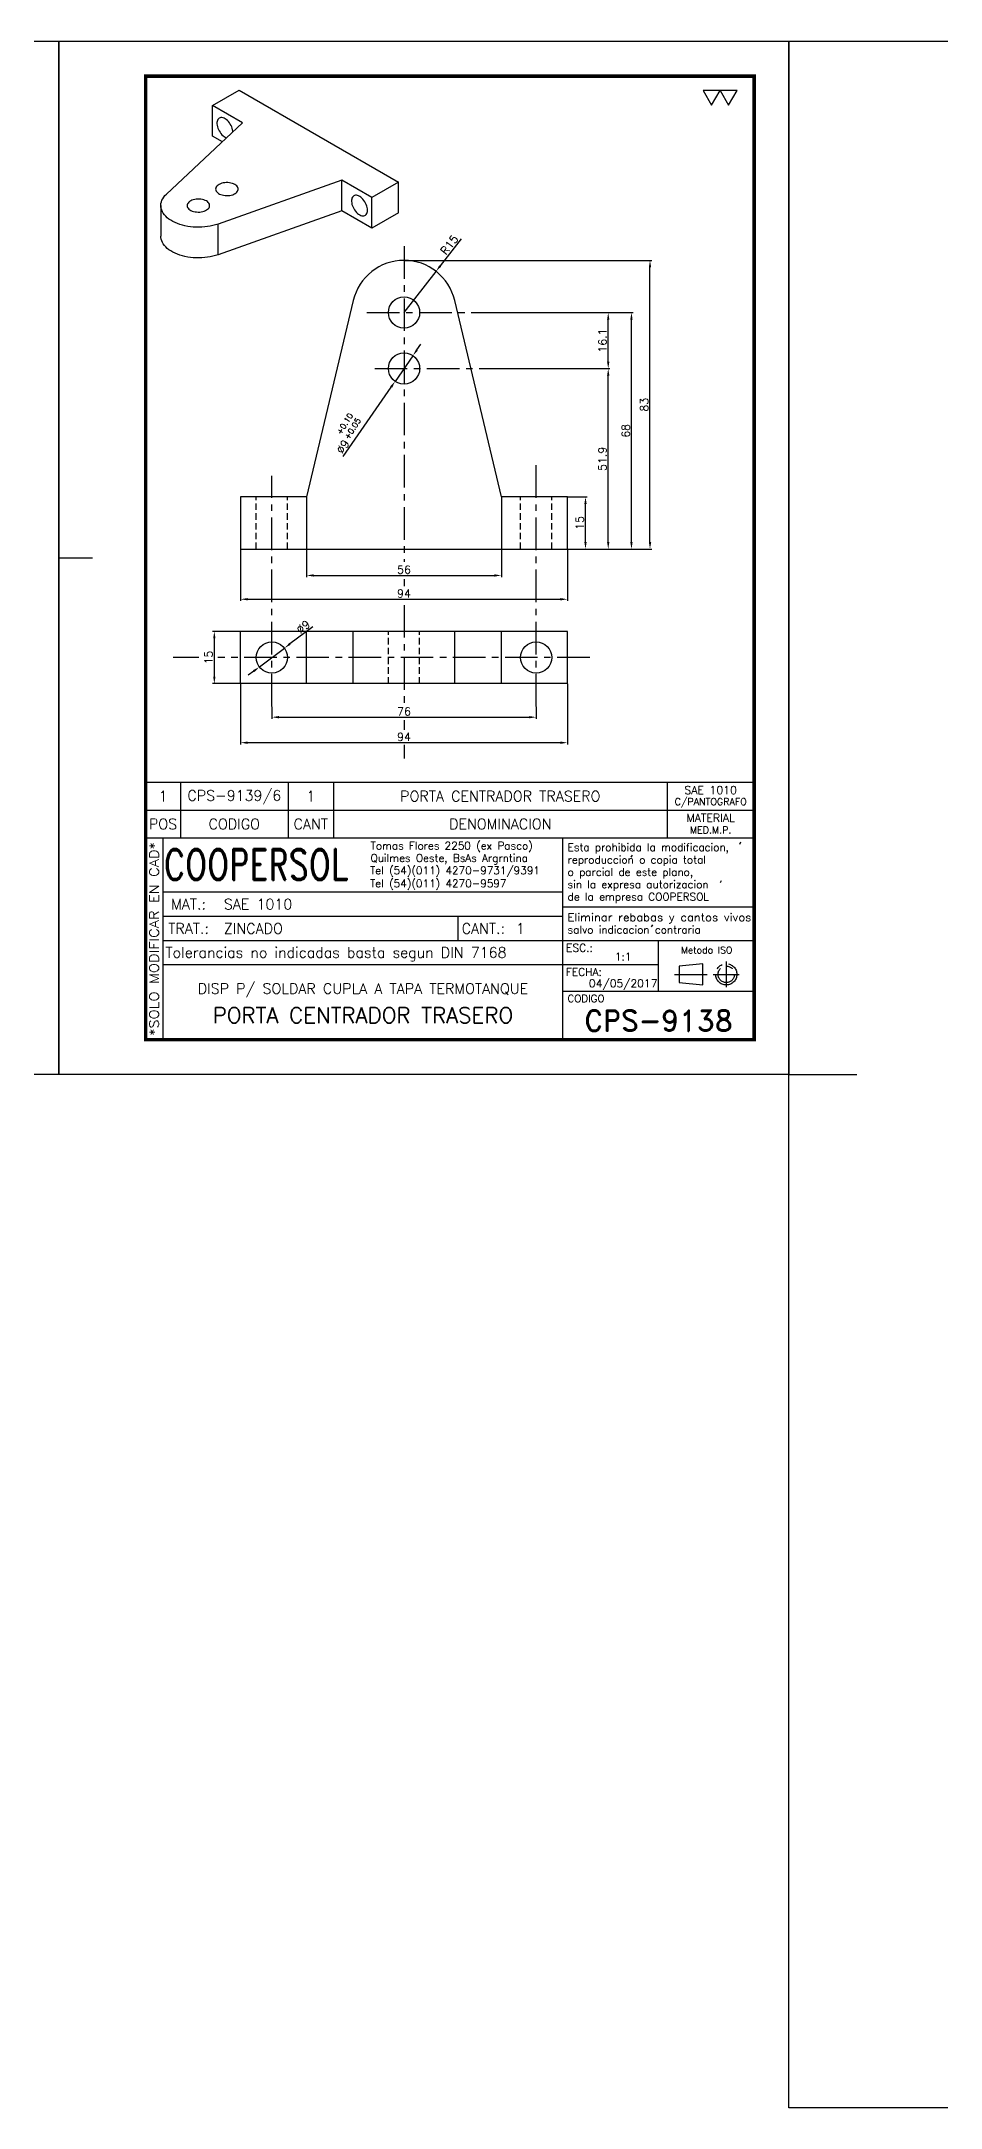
# Model space of a CAD drawing. Extents: x -13768 to 18086, y -10615 to 1188.
# Drawn here: x 3355 to 3614, y 594 to 1188 of the extents above; entities that cross this region are included whole.
import ezdxf
from ezdxf.enums import TextEntityAlignment as Align

# ---------------------------------------------------------------- set-up
doc = ezdxf.new("R2010")
doc.units = 0
doc.header["$LTSCALE"] = 7.5
doc.header["$MEASUREMENT"] = 0
doc.linetypes.add('CENTER', pattern=[2, 1.25, -0.25, 0.25, -0.25])
doc.linetypes.add('HIDDEN', pattern=[0.375, 0.25, -0.125])
doc.layers.get('0').update_dxf_attribs({"linetype": 'CONTINUOUS'})
doc.layers.get('DEFPOINTS').update_dxf_attribs({"linetype": 'CONTINUOUS'})
for name, color, linetype in [('0-CO', 3, 'CONTINUOUS'), ('1', 1, 'CENTER'), ('CL', 1, 'CENTER'), ('CO', 3, 'CONTINUOUS'), ('FI', 1, 'CONTINUOUS'), ('OC', 1, 'HIDDEN')]:
    doc.layers.add(name, color=color, linetype=linetype)
doc.styles.add('ROMAND', font='ROMAND')
doc.styles.add('ROMANS', font='ROMANS.SHX')
doc.dimstyles.new('1', dxfattribs={"dimtxt": 2.3, "dimasz": 2, "dimexe": 0.5, "dimexo": 0.0625, "dimgap": 0.5, "dimtad": 1, "dimdec": 4, "dimdsep": 46, "dimtxsty": 'ROMANS', "dimcen": -2, "dimclrt": 7, "dimadec": 0, "dimazin": 0, "dimtfac": 0.869565, "dimtdec": 4, "dimtmove": 0, "dimatfit": 3, "dimfxl": 1, "dimtolj": 1, "dimarcsym": 0})

# ---------------------------------------------------------------- blocks, each defined once
blk = doc.blocks.new('A4G')
blk.add_line((0, 148.5), (9.75, 148.5))
blk.add_lwpolyline([(0, 297), (210, 297), (210, 0), (0, 0)], close=True)
at = {"const_width": 1}
blk.add_lwpolyline([(25, 287), (200, 287), (200, 10), (25, 10)], close=True, dxfattribs=at)
blk = doc.blocks.new('LISPIE')
blk.add_line((0, 0), (0, 8))
at = {"layer": 'FI', "color": 7}
for p, q in [((0, 8), (175, 8)), ((10, 8), (10, 0)), ((41, 8), (41, 0)), ((54, 8), (54, 0)), ((150, 8), (150, 0))]:
    blk.add_line(p, q, dxfattribs=at)
at = {"style": 'ROMANS'}
for tag, height, p in [('MATERIAL', 2.3, (162.5, 5.75)), ('POS', 3, (5, 4)), ('CODIGO', 3, (25.5, 4)), ('CANT', 3, (47.5, 4)), ('DENOMINACION', 3, (102, 4)), ('MED.M.P.', 2, (162.5, 2.25))]:
    blk.add_attdef(tag, text='', height=height, dxfattribs=at).set_placement(p, align=Align.MIDDLE)
blk = doc.blocks.new('*D89')
at = {"layer": 'CO', "color": 0, "lineweight": -2}
for p, q in [((3506.37, 1057.03), (3512, 1057.03)), ((3511.5, 1044.03), (3511.5, 1055.03)), ((3506.37, 1042.03), (3512, 1042.03))]:
    blk.add_line(p, q, dxfattribs=at)
at = {"layer": 'CO', "color": 0}
for points in [[(3511.17, 1055.03), (3511.83, 1055.03), (3511.5, 1057.03)], [(3511.17, 1044.03), (3511.83, 1044.03), (3511.5, 1042.03)]]:
    blk.add_solid(points, dxfattribs=at)
at = {"layer": 'DEFPOINTS', "color": 0}
for p in [(3506.31, 1057.03), (3511.5, 1057.03), (3506.31, 1042.03)]:
    blk.add_point(p, dxfattribs=at)
at = {"layer": 'CO', "color": 7, "insert": (3509.85, 1049.53), "char_height": 2.3, "attachment_point": 5, "rotation": 90, "style": 'ROMANS'}
blk.add_mtext('\\A1;15', dxfattribs=at)
blk = doc.blocks.new('*D90')
at = {"layer": 'CO', "color": 0, "lineweight": -2}
for p, q in [((3485.83, 1093.93), (3518.54, 1093.93)), ((3518.04, 1044.03), (3518.04, 1091.93)), ((3506.44, 1042.03), (3518.54, 1042.03))]:
    blk.add_line(p, q, dxfattribs=at)
at = {"layer": 'CO', "color": 0}
for points in [[(3517.7, 1091.93), (3518.37, 1091.93), (3518.04, 1093.93)], [(3517.7, 1044.03), (3518.37, 1044.03), (3518.04, 1042.03)]]:
    blk.add_solid(points, dxfattribs=at)
at = {"layer": 'DEFPOINTS', "color": 0}
for p in [(3485.76, 1093.93), (3518.04, 1093.93), (3506.37, 1042.03)]:
    blk.add_point(p, dxfattribs=at)
at = {"layer": 'CO', "color": 7, "insert": (3516.39, 1067.98), "char_height": 2.3, "attachment_point": 5, "rotation": 90, "style": 'ROMANS'}
blk.add_mtext('\\A1;51.9', dxfattribs=at)
blk = doc.blocks.new('*D91')
at = {"layer": 'CO', "color": 0, "lineweight": -2}
for p, q in [((3485.7, 1110.03), (3518.54, 1110.03)), ((3518.04, 1095.93), (3518.04, 1108.03)), ((3485.83, 1093.93), (3518.54, 1093.93))]:
    blk.add_line(p, q, dxfattribs=at)
at = {"layer": 'CO', "color": 0}
for points in [[(3517.7, 1108.03), (3518.37, 1108.03), (3518.04, 1110.03)], [(3517.7, 1095.93), (3518.37, 1095.93), (3518.04, 1093.93)]]:
    blk.add_solid(points, dxfattribs=at)
at = {"layer": 'DEFPOINTS', "color": 0}
for p in [(3485.64, 1110.03), (3518.04, 1110.03), (3485.76, 1093.93)]:
    blk.add_point(p, dxfattribs=at)
at = {"layer": 'CO', "color": 7, "insert": (3516.39, 1101.98), "char_height": 2.3, "attachment_point": 5, "rotation": 90, "style": 'ROMANS'}
blk.add_mtext('\\A1;16.1', dxfattribs=at)
blk = doc.blocks.new('*D92')
at = {"layer": 'CO', "color": 0, "lineweight": -2}
for p, q in [((3485.7, 1110.03), (3525.22, 1110.03)), ((3524.72, 1044.03), (3524.72, 1108.03)), ((3506.5, 1042.03), (3525.22, 1042.03))]:
    blk.add_line(p, q, dxfattribs=at)
at = {"layer": 'CO', "color": 0}
for points in [[(3524.39, 1108.03), (3525.05, 1108.03), (3524.72, 1110.03)], [(3524.39, 1044.03), (3525.05, 1044.03), (3524.72, 1042.03)]]:
    blk.add_solid(points, dxfattribs=at)
at = {"layer": 'DEFPOINTS', "color": 0}
for p in [(3485.64, 1110.03), (3524.72, 1110.03), (3506.44, 1042.03)]:
    blk.add_point(p, dxfattribs=at)
at = {"layer": 'CO', "color": 7, "insert": (3523.07, 1076.03), "char_height": 2.3, "attachment_point": 5, "rotation": 90, "style": 'ROMANS'}
blk.add_mtext('\\A1;68', dxfattribs=at)
blk = doc.blocks.new('*D93')
at = {"layer": 'CO', "color": 0, "lineweight": -2}
for p, q in [((3475.77, 1131.2), (3469.74, 1123.46)), ((3459.31, 1110.03), (3468.52, 1121.88))]:
    blk.add_line(p, q, dxfattribs=at)
at = {"layer": 'CO', "color": 0}
blk.add_solid([(3469.48, 1123.66), (3470.01, 1123.25), (3468.52, 1121.88)], dxfattribs=at)
at = {"layer": 'DEFPOINTS', "color": 0}
for p in [(3468.52, 1121.88), (3459.31, 1110.03)]:
    blk.add_point(p, dxfattribs=at)
at = {"layer": 'CO', "color": 7, "insert": (3472.34, 1129.49), "char_height": 2.3, "attachment_point": 5, "rotation": 52.14257, "style": 'ROMANS'}
blk.add_mtext('\\A1;R15', dxfattribs=at)
blk = doc.blocks.new('*D94')
at = {"layer": 'CO', "color": 0, "lineweight": -2}
for p, q in [((3421.31, 996.69), (3421.31, 993.22)), ((3423.31, 993.72), (3495.31, 993.72)), ((3497.31, 996.69), (3497.31, 993.22))]:
    blk.add_line(p, q, dxfattribs=at)
at = {"layer": 'CO', "color": 0}
for points in [[(3423.31, 994.05), (3423.31, 993.38), (3421.31, 993.72)], [(3495.31, 994.05), (3495.31, 993.38), (3497.31, 993.72)]]:
    blk.add_solid(points, dxfattribs=at)
at = {"layer": 'DEFPOINTS', "color": 0}
for p in [(3421.31, 996.76), (3497.31, 996.76), (3497.31, 993.72)]:
    blk.add_point(p, dxfattribs=at)
at = {"layer": 'CO', "color": 7, "insert": (3459.31, 995.37), "char_height": 2.3, "attachment_point": 5, "style": 'ROMANS'}
blk.add_mtext('\\A1;76', dxfattribs=at)
blk = doc.blocks.new('*D95')
at = {"layer": 'CO', "color": 0, "lineweight": -2}
for p, q in [((3412.31, 1003.31), (3412.31, 985.89)), ((3506.31, 1003.31), (3506.31, 985.89)), ((3504.31, 986.39), (3414.31, 986.39))]:
    blk.add_line(p, q, dxfattribs=at)
at = {"layer": 'CO', "color": 0}
for points in [[(3414.31, 986.72), (3414.31, 986.05), (3412.31, 986.39)], [(3504.31, 986.72), (3504.31, 986.05), (3506.31, 986.39)]]:
    blk.add_solid(points, dxfattribs=at)
at = {"layer": 'DEFPOINTS', "color": 0}
for p in [(3412.31, 1003.37), (3506.31, 1003.37), (3412.31, 986.39)]:
    blk.add_point(p, dxfattribs=at)
at = {"layer": 'CO', "color": 7, "insert": (3459.31, 988.04), "char_height": 2.3, "attachment_point": 5, "style": 'ROMANS'}
blk.add_mtext('\\A1;94', dxfattribs=at)
blk = doc.blocks.new('*D96')
at = {"layer": 'CO', "color": 0, "lineweight": -2}
for p, q in [((3412.25, 1018.37), (3404.26, 1018.37)), ((3404.76, 1005.37), (3404.76, 1016.37)), ((3412.25, 1003.37), (3404.26, 1003.37))]:
    blk.add_line(p, q, dxfattribs=at)
at = {"layer": 'CO', "color": 0}
for points in [[(3404.43, 1016.37), (3405.1, 1016.37), (3404.76, 1018.37)], [(3404.43, 1005.37), (3405.1, 1005.37), (3404.76, 1003.37)]]:
    blk.add_solid(points, dxfattribs=at)
at = {"layer": 'DEFPOINTS', "color": 0}
for p in [(3404.76, 1018.37), (3412.31, 1018.37), (3412.31, 1003.37)]:
    blk.add_point(p, dxfattribs=at)
at = {"layer": 'CO', "color": 7, "insert": (3403.11, 1010.87), "char_height": 2.3, "attachment_point": 5, "rotation": 90, "style": 'ROMANS'}
blk.add_mtext('\\A1;15', dxfattribs=at)
blk = doc.blocks.new('*D97')
at = {"layer": 'CO', "color": 0, "lineweight": -2}
for p, q in [((3433.11, 1019.72), (3426.51, 1014.77)), ((3417.71, 1008.17), (3424.91, 1013.57)), ((3416.11, 1006.97), (3414.51, 1005.77))]:
    blk.add_line(p, q, dxfattribs=at)
at = {"layer": 'CO', "color": 0}
for points in [[(3426.31, 1015.04), (3426.71, 1014.51), (3424.91, 1013.57)], [(3415.91, 1007.24), (3416.31, 1006.71), (3417.71, 1008.17)]]:
    blk.add_solid(points, dxfattribs=at)
at = {"layer": 'DEFPOINTS', "color": 0}
for p in [(3424.91, 1013.57), (3417.71, 1008.17)]:
    blk.add_point(p, dxfattribs=at)
at = {"layer": 'CO', "color": 7, "insert": (3430.32, 1019.69), "char_height": 2.3, "attachment_point": 5, "rotation": 36.8699, "style": 'ROMANS'}
blk.add_mtext('\\A1;∅9', dxfattribs=at)
blk = doc.blocks.new('*D98')
at = {"layer": 'CO', "color": 0, "lineweight": -2}
for p, q in [((3431.31, 1056.97), (3431.31, 1033.96)), ((3487.31, 1056.97), (3487.31, 1033.96)), ((3433.31, 1034.46), (3485.31, 1034.46))]:
    blk.add_line(p, q, dxfattribs=at)
at = {"layer": 'CO', "color": 0}
for points in [[(3433.31, 1034.79), (3433.31, 1034.12), (3431.31, 1034.46)], [(3485.31, 1034.79), (3485.31, 1034.12), (3487.31, 1034.46)]]:
    blk.add_solid(points, dxfattribs=at)
at = {"layer": 'DEFPOINTS', "color": 0}
for p in [(3431.31, 1057.03), (3487.31, 1057.03), (3487.31, 1034.46)]:
    blk.add_point(p, dxfattribs=at)
at = {"layer": 'CO', "color": 7, "insert": (3459.31, 1036.11), "char_height": 2.3, "attachment_point": 5, "style": 'ROMANS'}
blk.add_mtext('\\A1;56', dxfattribs=at)
blk = doc.blocks.new('*D99')
at = {"layer": 'CO', "color": 0, "lineweight": -2}
for p, q in [((3412.31, 1041.97), (3412.31, 1027.12)), ((3506.31, 1041.97), (3506.31, 1027.12)), ((3414.31, 1027.62), (3504.31, 1027.62))]:
    blk.add_line(p, q, dxfattribs=at)
at = {"layer": 'CO', "color": 0}
for points in [[(3414.31, 1027.96), (3414.31, 1027.29), (3412.31, 1027.62)], [(3504.31, 1027.96), (3504.31, 1027.29), (3506.31, 1027.62)]]:
    blk.add_solid(points, dxfattribs=at)
at = {"layer": 'DEFPOINTS', "color": 0}
for p in [(3412.31, 1042.03), (3506.31, 1042.03), (3506.31, 1027.62)]:
    blk.add_point(p, dxfattribs=at)
at = {"layer": 'CO', "color": 7, "insert": (3459.31, 1029.27), "char_height": 2.3, "attachment_point": 5, "style": 'ROMANS'}
blk.add_mtext('\\A1;94', dxfattribs=at)
blk = doc.blocks.new('*D100')
at = {"layer": 'CO', "color": 0, "lineweight": -2}
for p, q in [((3459.37, 1125.03), (3530.55, 1125.03)), ((3530.05, 1044.03), (3530.05, 1123.03)), ((3506.37, 1042.03), (3530.55, 1042.03))]:
    blk.add_line(p, q, dxfattribs=at)
at = {"layer": 'CO', "color": 0}
for points in [[(3529.72, 1123.03), (3530.39, 1123.03), (3530.05, 1125.03)], [(3529.72, 1044.03), (3530.39, 1044.03), (3530.05, 1042.03)]]:
    blk.add_solid(points, dxfattribs=at)
at = {"layer": 'DEFPOINTS', "color": 0}
for p in [(3459.31, 1125.03), (3530.05, 1125.03), (3506.31, 1042.03)]:
    blk.add_point(p, dxfattribs=at)
at = {"layer": 'CO', "color": 7, "insert": (3528.4, 1083.53), "char_height": 2.3, "attachment_point": 5, "rotation": 90, "style": 'ROMANS'}
blk.add_mtext('\\A1;83', dxfattribs=at)
blk = doc.blocks.new('*D115')
at = {"layer": 'CO', "color": 0, "lineweight": -2}
for p, q in [((3463.02, 1099.27), (3464.16, 1100.92)), ((3461.88, 1097.63), (3456.74, 1090.24)), ((3441.78, 1068.68), (3455.6, 1088.59))]:
    blk.add_line(p, q, dxfattribs=at)
at = {"layer": 'CO', "color": 0}
for points in [[(3462.74, 1099.46), (3463.29, 1099.08), (3461.88, 1097.63)], [(3455.33, 1088.78), (3455.88, 1088.4), (3456.74, 1090.24)]]:
    blk.add_solid(points, dxfattribs=at)
at = {"layer": 'DEFPOINTS', "color": 0}
for p in [(3461.88, 1097.63), (3456.74, 1090.24)]:
    blk.add_point(p, dxfattribs=at)
at = {"layer": 'CO', "color": 7, "insert": (3441.71, 1071.47), "char_height": 2.3, "attachment_point": 5, "rotation": 55.23791, "style": 'ROMANS'}
blk.add_mtext('\\A1;∅9', dxfattribs=at)
blk = doc.blocks.new('TOL')
at = {"layer": '0-CO', "style": 'ROMANS'}
for tag, p in [('TOLSUP', (2.34, 3.94)), ('TOLINF', (2.34, 1.29))]:
    blk.add_attdef(tag, p, '', height=1.64, dxfattribs=at)
blk = doc.blocks.new('COOPERSOLROT-02')
for p, q in [((0, 58), (175, 58)), ((0, 0), (0, 58)), ((5, 0), (5, 58)), ((120, 0), (120, 58)), ((175, 0), (175, 58)), ((5, 42.5), (120, 42.5)), ((120, 38.19), (175, 38.19)), ((5, 35.5), (120, 35.5)), ((89.89, 28.5), (89.89, 35.5)), ((5, 28.5), (175, 28.5)), ((147.5, 14), (147.5, 28.5)), ((147.5, 21.5), (5, 21.5)), ((120, 14), (175, 14)), ((0, 0), (175, 0))]:
    blk.add_line(p, q)
at = {"color": 1, "linetype": 'CENTER'}
blk.add_line((166.98, 22.51), (166.98, 15.06), dxfattribs=at)
for points in [[(152.09, 18.79), (161.93, 18.79)], [(163.26, 18.79), (170.71, 18.79)]]:
    blk.add_lwpolyline(points, dxfattribs=at)
at = {"layer": '1'}
for points in [[(170.85, 56.26), (171.21, 56.85)], [(139.66, 52.43), (140.02, 53.02)], [(165.28, 45.22), (165.64, 45.81)], [(145.46, 32.42), (145.82, 33.01)]]:
    blk.add_lwpolyline(points, dxfattribs=at)
blk.add_lwpolyline([(160.25, 18.79), (160.25, 21.83), (153.47, 21.16), (153.47, 16.41), (160.25, 15.74)], close=True, dxfattribs=at)
for radius in [3.05, 2.37]:
    blk.add_circle((166.98, 18.79), radius, dxfattribs=at)
at = {"style": 'ROMANS', "width": 0.996387}
blk.add_text('*SOLO MODIFICAR EN CAD*', height=2.7, rotation=90, dxfattribs=at).set_placement((3.77, 1.09), (3.77, 56.81), align=Align.FIT)
at = {"style": 'ROMAND', "width": 0.75}
blk.add_text('COOPERSOL', height=9, dxfattribs=at).set_placement((5.26, 45.85))
at = {"style": 'ROMANS'}
for s, p in [('MAT.:', (7.32, 37.47)), ('TRAT.:', (6.5, 30.47)), ('CANT.:', (90.89, 30.47)), ('Tolerancias no indicadas basta segun DIN 7168', (5.7, 23.56))]:
    blk.add_text(s, height=3, dxfattribs=at).set_placement(p)
for tag, height, style, p in [('CONJUNTO', 2.3, 'ROMANS', (62.5, 17.5)), ('SUBCONJUNTO', 3, 'ROMANS', (62.5, 11.5)), ('DENOMINACION', 4.5, 'ROMANS', (62.5, 4.75)), ('COD-PLA', 6, 'ROMAND', (147.5, 5.5))]:
    blk.add_attdef(tag, text='', height=height, dxfattribs=dict(style=style)).set_placement(p, align=Align.MIDDLE)
at = {"layer": '1', "style": 'ROMANS'}
for s, height, p in [('Tomas Flores 2250 (ex Pasco)', 2.2, (64.69, 54.68)), ('Esta prohibida la modificacion,', 2.2, (121.36, 54.23)), ('Tel (54)(011) 4270-9731/9391', 2.2, (64.55, 47.56)), ('Quilmes Oeste, BsAs Argrntina', 2.2, (64.69, 51.12)), ('o parcial de este plano,', 2.2, (121.36, 47.11)), ('reproduccion o copia total', 2.2, (121.36, 50.67)), ('Tel (54)(011) 4270-9597', 2.2, (64.55, 43.83)), ('sin la expresa autorizacion ', 2.2, (121.36, 43.55)), ('de la empresa COOPERSOL', 2.2, (121.36, 39.99)), ('salvo indicacion contraria', 2.2, (121.36, 30.54)), ('ESC.:', 2.25, (120.89, 25.29)), ('FECHA:', 2.25, (120.81, 18.36)), ('CODIGO', 2.16, (121.33, 10.78))]:
    blk.add_text(s, height=height, dxfattribs=at).set_placement(p)
at = {"layer": '1', "style": 'ROMANS', "width": 0.96139}
blk.add_text('Eliminar rebabas y cantos vivos', height=2.2, dxfattribs=at).set_placement((121.34, 34.1), (174.21, 34.1), align=Align.FIT)
at = {"layer": '1', "style": 'ROMANS'}
blk.add_text('Metodo ISO', height=1.948, dxfattribs=at).set_placement((161.34, 25.77), align=Align.MIDDLE)
for tag, p in [('MAT', (22.51, 37.47)), ('TRAT', (22.51, 30.47)), ('CANT', (106.49, 30.47))]:
    blk.add_attdef(tag, p, '', height=3, dxfattribs=at)
for tag, p in [('ESC', (137.33, 22.73)), ('FECHA', (137.33, 15.06))]:
    blk.add_attdef(tag, text='', height=2.25, dxfattribs=at).set_placement(p, align=Align.CENTER)

msp = doc.modelspace()

# ---------------------------------------------------------------- linework, layer by layer
for p, q in [((3444.71612, 1113.49931), (3431.31044, 1057.03438)), ((3487.31044, 1057.03438), (3473.90476, 1113.49931)), ((3412.31044, 1057.03438), (3412.31044, 1042.03438)), ((3431.31044, 1057.03438), (3412.31044, 1057.03438)), ((3506.31044, 1057.03438), (3487.31044, 1057.03438)), ((3506.31044, 1042.03438), (3506.31044, 1057.03438)), ((3412.31044, 1042.03438), (3506.31044, 1042.03438)), ((3412.31044, 1003.37345), (3412.31044, 1018.37345)), ((3506.31044, 1018.37345), (3412.31044, 1018.37345)), ((3431.31044, 1003.37345), (3431.31044, 1018.37345)), ((3487.31044, 1003.37345), (3487.31044, 1018.37345)), ((3506.31044, 1003.37345), (3506.31044, 1018.37345)), ((3506.31044, 1003.37345), (3412.31044, 1003.37345))]:
    msp.add_line(p, q)
for centre in [(3459.31044, 1110.03438), (3459.31044, 1093.93438), (3421.31044, 1010.87345), (3497.31044, 1010.87345)]:
    msp.add_circle(centre, 4.5)
msp.add_arc((3459.31044, 1110.03438), 15, 13.35566183, 166.64433817)
at = {"layer": 'CL'}
for p, q in [((3459.31044, 1129.11522), (3459.31044, 1038.33906)), ((3448.6443, 1110.03438), (3485.64134, 1110.03438)), ((3450.88713, 1093.93438), (3485.76258, 1093.93438)), ((3497.31044, 996.7566), (3497.31044, 1066.61488)), ((3421.31044, 996.7566), (3421.31044, 1063.10029)), ((3459.31044, 1033.41478), (3459.31044, 1031.41846)), ((3459.31044, 1025.96183), (3459.31044, 997.62839)), ((3400.34206, 1010.87345), (3392.96618, 1010.87345)), ((3512.73338, 1010.87345), (3405.73711, 1010.87345)), ((3459.31044, 992.83499), (3459.31044, 990.04737)), ((3459.31044, 985.76798), (3459.31044, 981.85917))]:
    msp.add_line(p, q, dxfattribs=at)
at = {"layer": 'CO'}
for points in [[(3547.74912, 1169.60654), (3550.19327, 1173.83994), (3545.30497, 1173.83994)], [(3552.63743, 1169.60654), (3555.08158, 1173.83994), (3550.19327, 1173.83994)]]:
    msp.add_lwpolyline(points, close=True, dxfattribs=at)
at = {"layer": 'FI'}
for p, q in [((3404.24431, 1169.59125), (3411.88107, 1173.99986)), ((3411.88107, 1173.99986), (3457.70159, 1147.54823)), ((3390.97711, 1144.05938), (3412.8993, 1164.59483)), ((3412.8993, 1164.59483), (3404.24431, 1169.59125)), ((3404.24431, 1160.77261), (3404.24431, 1169.59125)), ((3407.07469, 1159.13867), (3404.24431, 1160.77261)), ((3441.40985, 1148.13605), (3405.83754, 1135.48064)), ((3450.06483, 1143.13963), (3441.40985, 1148.13605)), ((3441.40985, 1139.31741), (3441.40985, 1148.13605)), ((3457.70159, 1147.54823), (3450.06483, 1143.13963)), ((3457.70159, 1138.72959), (3457.70159, 1147.54823)), ((3389.37138, 1140.78837), (3389.37138, 1131.96973)), ((3450.06483, 1134.32099), (3450.06483, 1143.13963)), ((3441.40985, 1139.31741), (3405.83754, 1126.662)), ((3405.83754, 1126.662), (3405.83754, 1135.48064)), ((3450.06483, 1134.32099), (3441.40985, 1139.31741)), ((3457.70159, 1138.72959), (3450.06483, 1134.32099)), ((3444.71612, 1003.37345), (3444.71612, 1018.37345)), ((3473.90476, 1003.37345), (3473.90476, 1018.37345))]:
    msp.add_line(p, q, dxfattribs=at)
at = {"layer": 'FI', "flags": 128}
for points in [[(3410.09479, 1161.96773), (3410.07686, 1162.18307), (3410.01041, 1162.58246), (3409.90109, 1162.99241), (3409.75103, 1163.40492), (3409.56316, 1163.81198), (3409.34113, 1164.20566), (3409.08926, 1164.5783), (3408.81245, 1164.92264), (3408.5161, 1165.23199), (3408.20597, 1165.50032), (3407.88809, 1165.72241), (3407.56866, 1165.89393), (3407.25388, 1166.01155), (3406.9499, 1166.07298), (3406.66262, 1166.07702), (3406.39764, 1166.0236), (3406.16011, 1165.91375), (3405.95465, 1165.74961), (3405.78528, 1165.53438), (3405.65527, 1165.27225), (3405.56717, 1164.96831), (3405.52269, 1164.62849), (3405.52269, 1164.2594), (3405.56717, 1163.86821), (3405.65527, 1163.46256), (3405.78528, 1163.05032), (3405.95465, 1162.63953), (3406.16011, 1162.23819), (3406.39764, 1161.85409), (3406.66262, 1161.49472), (3406.9499, 1161.16708), (3407.25388, 1160.87754), (3407.56866, 1160.63173), (3407.88809, 1160.43445), (3408.20597, 1160.28952), (3408.27652, 1160.26448)], [(3410.65919, 1146.84286), (3410.31804, 1147.01405), (3409.93894, 1147.15618), (3409.52927, 1147.26646), (3409.097, 1147.34275), (3408.65055, 1147.38357), (3408.19859, 1147.38812), (3407.74994, 1147.35632), (3407.31332, 1147.28879), (3406.89723, 1147.18683), (3406.50977, 1147.05243), (3406.15849, 1146.88821), (3405.85021, 1146.69736), (3405.59094, 1146.48361), (3405.38573, 1146.2511), (3405.23856, 1146.00437), (3405.15231, 1145.74822), (3405.12865, 1145.48763), (3405.16805, 1145.22768), (3405.26973, 1144.97342), (3405.43172, 1144.72981), (3405.65087, 1144.50158), (3405.9229, 1144.29318), (3406.24253, 1144.10866), (3406.60353, 1143.95162), (3406.99888, 1143.82511), (3407.42088, 1143.73159), (3407.86131, 1143.67289), (3408.31162, 1143.65015), (3408.76302, 1143.66381), (3409.20674, 1143.7136), (3409.63413, 1143.79855), (3410.03688, 1143.91702), (3410.40716, 1144.06669), (3410.73775, 1144.24466), (3411.02221, 1144.44745), (3411.25502, 1144.67113), (3411.43164, 1144.91133), (3411.54863, 1145.16338), (3411.60372, 1145.42239), (3411.59583, 1145.68329), (3411.52512, 1145.94103), (3411.39296, 1146.19057), (3411.20193, 1146.42707), (3410.95574, 1146.64592), (3410.65919, 1146.84286)], [(3405.83754, 1135.48064), (3405.11887, 1135.24634), (3404.37131, 1135.04442), (3403.59922, 1134.87604), (3402.80711, 1134.74219), (3401.9996, 1134.64365), (3401.18142, 1134.58099), (3400.35734, 1134.55459), (3399.53217, 1134.5646), (3398.71074, 1134.61095), (3397.89784, 1134.69338), (3397.09821, 1134.81141), (3396.31653, 1134.96434), (3395.55737, 1135.15129), (3394.82515, 1135.37116), (3394.12416, 1135.62266), (3393.45848, 1135.90434), (3392.83201, 1136.21453), (3392.2484, 1136.55145), (3391.71106, 1136.9131), (3391.22313, 1137.29739), (3390.78746, 1137.70206), (3390.4066, 1138.12476), (3390.08276, 1138.56302), (3389.81785, 1139.01427), (3389.6134, 1139.47589), (3389.47061, 1139.94517), (3389.39031, 1140.41937), (3389.37298, 1140.89573), (3389.41871, 1141.37146), (3389.52725, 1141.84379), (3389.69794, 1142.30995), (3389.9298, 1142.76722), (3390.22148, 1143.21294), (3390.57126, 1143.6445), (3390.97711, 1144.05938)], [(3402.46241, 1142.11096), (3402.12126, 1142.28215), (3401.74216, 1142.42427), (3401.33249, 1142.53455), (3400.90022, 1142.61085), (3400.45376, 1142.65167), (3400.00181, 1142.65622), (3399.55316, 1142.62442), (3399.11654, 1142.55688), (3398.70045, 1142.45492), (3398.31299, 1142.32053), (3397.9617, 1142.15631), (3397.65343, 1141.96546), (3397.39416, 1141.75171), (3397.18894, 1141.5192), (3397.04178, 1141.27247), (3396.95553, 1141.01632), (3396.93187, 1140.75573), (3396.97127, 1140.49578), (3397.07295, 1140.24152), (3397.23494, 1139.9979), (3397.45409, 1139.76967), (3397.72612, 1139.56127), (3398.04575, 1139.37676), (3398.40675, 1139.21971), (3398.8021, 1139.09321), (3399.2241, 1138.99969), (3399.66453, 1138.94099), (3400.11483, 1138.91825), (3400.56624, 1138.9319), (3401.00995, 1138.9817), (3401.43735, 1139.06665), (3401.8401, 1139.18512), (3402.21038, 1139.33479), (3402.54097, 1139.51276), (3402.82543, 1139.71555), (3403.05824, 1139.93923), (3403.23486, 1140.17943), (3403.35185, 1140.43148), (3403.40694, 1140.69048), (3403.39905, 1140.95139), (3403.32834, 1141.20913), (3403.19618, 1141.45867), (3403.00515, 1141.69517), (3402.75896, 1141.91402), (3402.46241, 1142.11096)], [(3448.79204, 1139.46508), (3448.76975, 1139.84614), (3448.70329, 1140.24554), (3448.59397, 1140.65548), (3448.44392, 1141.068), (3448.25604, 1141.47506), (3448.03401, 1141.86874), (3447.78214, 1142.24138), (3447.50534, 1142.58572), (3447.20898, 1142.89507), (3446.89885, 1143.16339), (3446.58097, 1143.38548), (3446.26154, 1143.557), (3445.94677, 1143.67463), (3445.64278, 1143.73606), (3445.3555, 1143.7401), (3445.09052, 1143.68668), (3444.85299, 1143.57683), (3444.64754, 1143.41269), (3444.47816, 1143.19746), (3444.34816, 1142.93532), (3444.26005, 1142.63139), (3444.21557, 1142.29156), (3444.21557, 1141.92247), (3444.26005, 1141.53129), (3444.34816, 1141.12563), (3444.47816, 1140.7134), (3444.64754, 1140.30261), (3444.85299, 1139.90126), (3445.09052, 1139.51716), (3445.3555, 1139.1578), (3445.64278, 1138.83016), (3445.94677, 1138.54061), (3446.26154, 1138.29481), (3446.58097, 1138.09752), (3446.89885, 1137.95259), (3447.20898, 1137.86285), (3447.50534, 1137.83003), (3447.78214, 1137.85478), (3448.03401, 1137.93662), (3448.25604, 1138.07395), (3448.44392, 1138.2641), (3448.59397, 1138.50336), (3448.70329, 1138.78709), (3448.76975, 1139.10975), (3448.79204, 1139.46508)], [(3405.83754, 1126.662), (3405.11887, 1126.4277), (3404.37131, 1126.22578), (3403.59922, 1126.0574), (3402.80711, 1125.92355), (3401.9996, 1125.82501), (3401.18142, 1125.76235), (3400.35734, 1125.73595), (3399.53217, 1125.74596), (3398.71074, 1125.79231), (3397.89784, 1125.87474), (3397.09821, 1125.99277), (3396.31653, 1126.1457), (3395.55737, 1126.33265), (3394.82515, 1126.55251), (3394.12416, 1126.80402), (3393.45848, 1127.0857), (3392.83201, 1127.39589), (3392.2484, 1127.7328), (3391.71106, 1128.09446), (3391.22313, 1128.47875), (3390.78746, 1128.88342), (3390.4066, 1129.30612), (3390.08276, 1129.74438), (3389.81785, 1130.19563), (3389.6134, 1130.65725), (3389.47061, 1131.12652), (3389.39031, 1131.60073), (3389.37138, 1131.96973)]]:
    msp.add_lwpolyline(points, dxfattribs=at)
at = {"layer": 'OC'}
for p, q in [((3416.81044, 1042.03438), (3416.81044, 1057.03438)), ((3425.81044, 1042.03438), (3425.81044, 1057.03438)), ((3492.81044, 1042.03438), (3492.81044, 1057.03438)), ((3501.81044, 1042.03438), (3501.81044, 1057.03438)), ((3454.81044, 1003.37345), (3454.81044, 1018.37345)), ((3463.81044, 1003.37345), (3463.81044, 1018.37345))]:
    msp.add_line(p, q, dxfattribs=at)

# ---------------------------------------------------------------- block references
for p in [(3150, 891), (3360, 891)]:
    msp.add_blockref('A4G', p)
at = {"xscale": 2, "yscale": 2, "zscale": 2}
msp.add_blockref('A4G', (3570, 594), dxfattribs=at)
for p, values in [((3385, 967), {'POS': '1', 'DENOMINACION': 'PORTA CENTRADOR TRASERO', 'CANT': '1', 'CODIGO': 'CPS-9139/6', 'MED.M.P.': 'C/PANTOGRAFO', 'MATERIAL': 'SAE 1010'}), ((3385, 959), {'POS': 'POS', 'DENOMINACION': 'DENOMINACION', 'CANT': 'CANT', 'CODIGO': 'CODIGO', 'MED.M.P.': 'MED.M.P.', 'MATERIAL': 'MATERIAL'})]:
    msp.add_blockref('LISPIE', p).add_auto_attribs(values)
ref = msp.add_blockref('COOPERSOLROT-02', (3385, 901))
ref.add_attrib('COD-PLA', 'CPS-9138', dxfattribs={"height": 6, "style": 'ROMAND'}).set_placement((3532.5, 906.5), align=Align.MIDDLE)
ref.add_attrib('FECHA', '04/05/2017', dxfattribs={"layer": '1', "height": 2.25, "style": 'ROMANS'}).set_placement((3522.33468, 916.061), align=Align.CENTER)
ref.add_attrib('MAT', 'SAE 1010', (3407.50529, 938.46815), dxfattribs={"layer": '1', "height": 3, "style": 'ROMANS'})
ref.add_attrib('TRAT', 'ZINCADO', (3407.50529, 931.46815), dxfattribs={"layer": '1', "height": 3, "style": 'ROMANS'})
ref.add_attrib('ESC', '1:1', dxfattribs={"layer": '1', "height": 2.25, "style": 'ROMANS'}).set_placement((3522.33468, 923.72855), align=Align.CENTER)
ref.add_attrib('CANT', '1', (3491.49059, 931.46815), dxfattribs={"layer": '1', "height": 3, "style": 'ROMANS'})
ref.add_attrib('DENOMINACION', 'PORTA CENTRADOR TRASERO', dxfattribs={"height": 4.5, "style": 'ROMANS'}).set_placement((3447.5, 908.03781), align=Align.MIDDLE)
ref.add_attrib('SUBCONJUNTO', 'DISP P/ SOLDAR CUPLA A TAPA TERMOTANQUE', dxfattribs={"height": 3, "style": 'ROMANS'}).set_placement((3447.5, 915.47785), align=Align.MIDDLE)
at = {"layer": 'CO', "rotation": 57.8000644230206}
msp.add_blockref('TOL', (3443.24689, 1070.69343), dxfattribs=at).add_auto_attribs({'TOLINF': '+0.05', 'TOLSUP': '+0.10'})

# ---------------------------------------------------------------- dimensions: what is measured, and where the dimension line sits
at = {"layer": 'CO'}
dim = msp.add_radius_dim(center=(3459.31044, 1110.03438), mpoint=(3468.51592, 1121.87749), dimstyle='1', dxfattribs=at)
dim.commit()
dim.dimension.update_dxf_attribs({"geometry": '*D93', "text_midpoint": (3473.64411, 1128.47505), "dimtype": 164})
for base, p1, p2, picture, middle in [((3530.05447, 1125.03438), (3506.31044, 1042.03438), (3459.31044, 1125.03438), '*D100', (3528.40447, 1083.53438)), ((3518.03771, 1110.03438), (3485.76258, 1093.93438), (3485.64134, 1110.03438), '*D91', (3516.38771, 1101.98438)), ((3524.71941, 1110.03438), (3506.43544, 1042.03438), (3485.64134, 1110.03438), '*D92', (3523.06941, 1076.03438)), ((3518.03771, 1093.93438), (3506.37294, 1042.03438), (3485.76258, 1093.93438), '*D90', (3516.38771, 1067.98438)), ((3511.49931, 1057.03438), (3506.31044, 1042.03438), (3506.31044, 1057.03438), '*D89', (3509.84931, 1049.53438)), ((3404.76347, 1018.37345), (3412.31044, 1003.37345), (3412.31044, 1018.37345), '*D96', (3403.11347, 1010.87345))]:
    dim = msp.add_linear_dim(base=base, p1=p1, p2=p2, angle=90, dimstyle='1', dxfattribs=at)
    dim.commit()
    dim.dimension.update_dxf_attribs({"geometry": picture, "text_midpoint": middle})
for p1, p2, picture, middle in [((3461.8762, 1097.63125), (3456.74467, 1090.23751), '*D115', (3443.06798, 1070.53153)), ((3417.71044, 1008.17345), (3424.91044, 1013.57345), '*D97', (3431.31044, 1018.37345))]:
    dim = msp.add_diameter_dim_2p(p1=p1, p2=p2, dimstyle='1', dxfattribs=at)
    dim.commit()
    dim.dimension.update_dxf_attribs({"geometry": picture, "text_midpoint": middle, "dimtype": 163})
for base, p1, p2, picture, middle in [((3487.31044, 1034.45767), (3431.31044, 1057.03438), (3487.31044, 1057.03438), '*D98', (3459.31044, 1036.10767)), ((3506.31044, 1027.62434), (3412.31044, 1042.03438), (3506.31044, 1042.03438), '*D99', (3459.31044, 1029.27434)), ((3412.31044, 986.38768), (3506.31044, 1003.37345), (3412.31044, 1003.37345), '*D95', (3459.31044, 988.03768)), ((3497.31044, 993.71798), (3421.31044, 996.7566), (3497.31044, 996.7566), '*D94', (3459.31044, 995.36798))]:
    dim = msp.add_linear_dim(base=base, p1=p1, p2=p2, dimstyle='1', dxfattribs=at)
    dim.commit()
    dim.dimension.update_dxf_attribs({"geometry": picture, "text_midpoint": middle})

doc.saveas('drawing.dxf')
